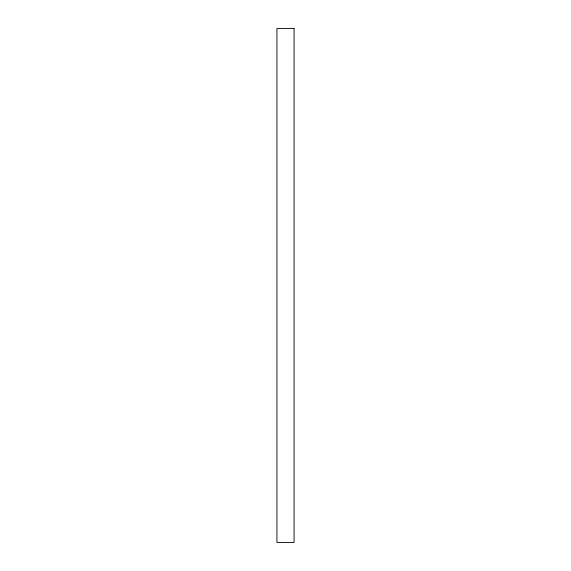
<?xml version="1.0" encoding="UTF-8"?>
<svg xmlns="http://www.w3.org/2000/svg" width="571" height="571" viewBox="0 0 571 571"><rect width="100%" height="100%" fill="white"/><g stroke="black" fill="none" stroke-linecap="round" stroke-linejoin="round"><path stroke-width="0.86" d="M294.065 28.55L276.935 28.55L276.935 542.45L294.065 542.45L294.065 28.55"/></g></svg>
